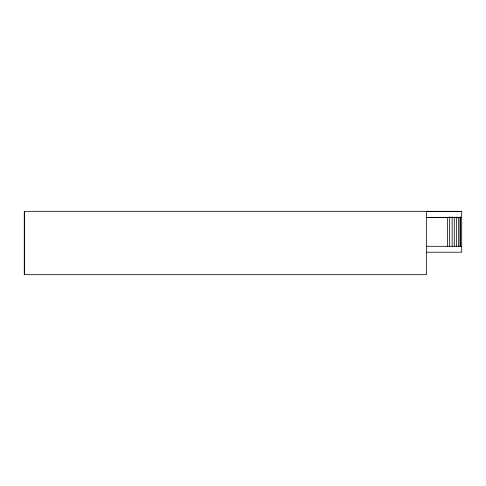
<?xml version="1.0" encoding="UTF-8"?>
<svg xmlns="http://www.w3.org/2000/svg" width="486" height="486" viewBox="0 0 486 486"><rect width="100%" height="100%" fill="white"/><g stroke="black" fill="none" stroke-linecap="round" stroke-linejoin="round"><path stroke-width="0.73" d="M461.7 217.436L426.52 217.436L460.042 217.436L460.042 246.299M461.7 211.525L426.52 211.325L426.52 274.675L24.3 274.675L24.3 211.325L461.7 211.325L461.7 252.216L426.52 252.216M426.52 246.299L461.7 246.299M456.366 217.436L458.638 217.461M460.297 216.647L460.297 246.299M458.638 217.436L458.638 246.299M456.366 216.956L456.366 246.299M454.282 217.066L454.282 246.299M452.156 216.72L452.156 246.299M449.659 216.695L449.659 246.299M447.63 217.436L447.63 246.299M24.336 211.325L24.336 274.675"/></g></svg>
